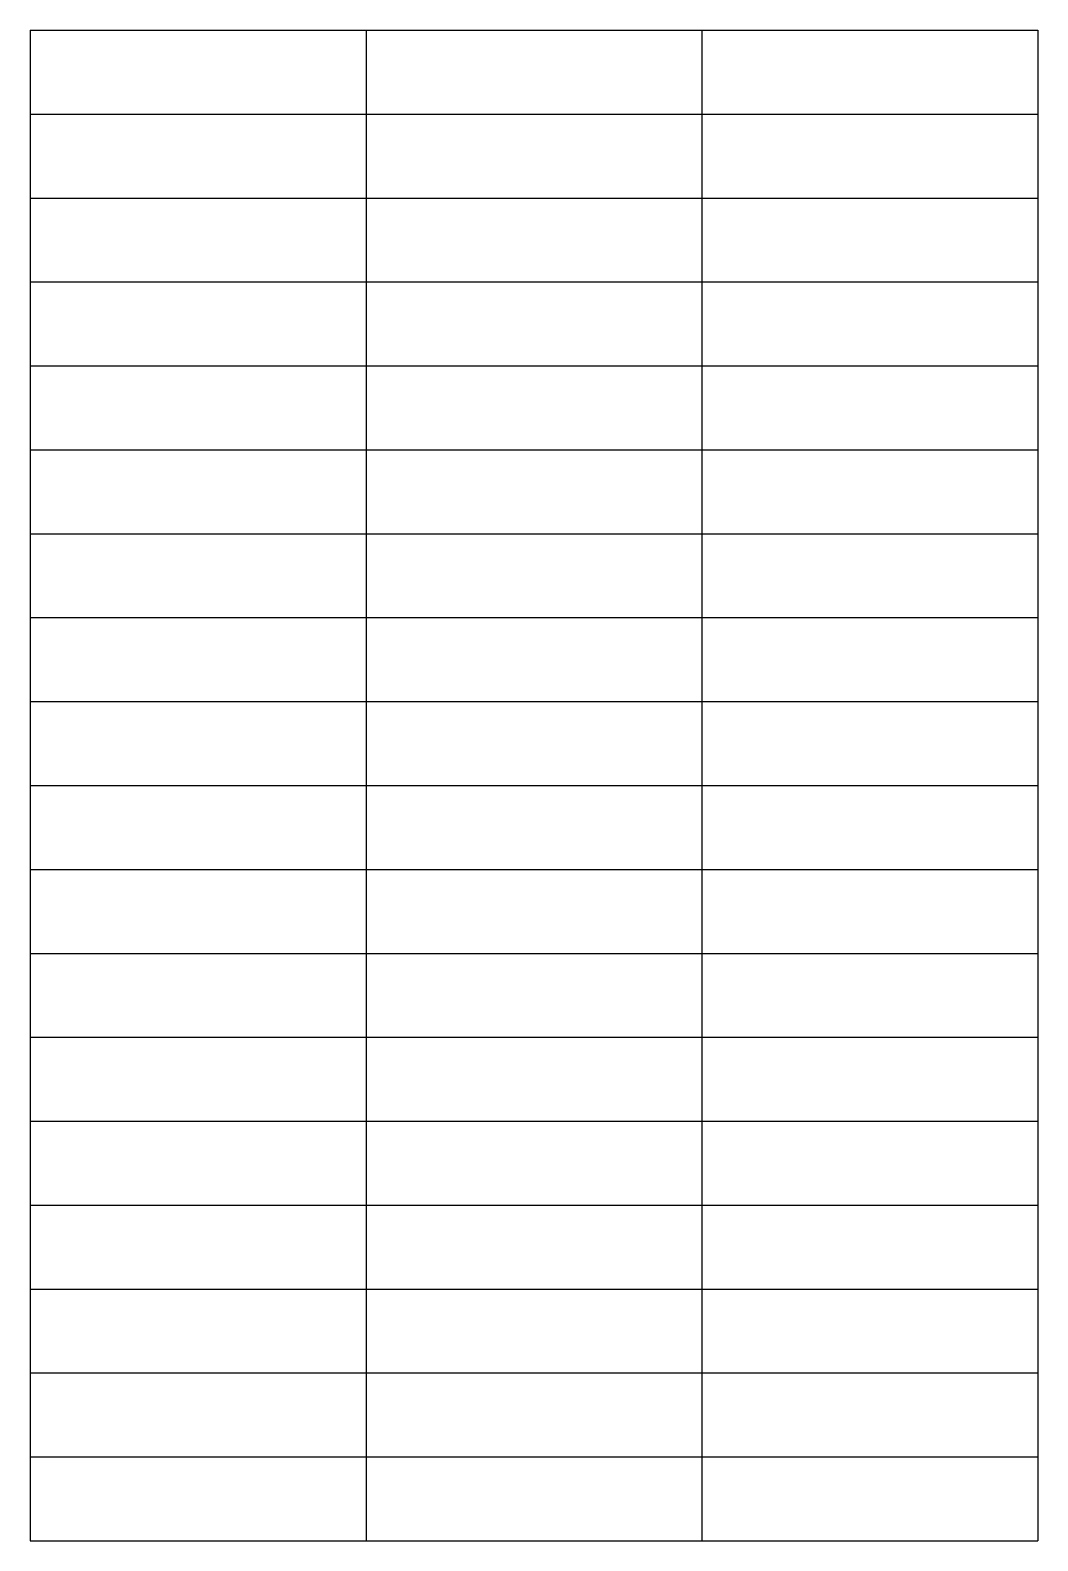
# Model space of a CAD drawing. Header units: inches. Extents: x 0 to 240, y -260 to 100.
import ezdxf

# ---------------------------------------------------------------- set-up
doc = ezdxf.new("R2010")
doc.units = ezdxf.units.IN
doc.layers.add('column_legend', color=7, linetype='Continuous')

msp = doc.modelspace()

# ---------------------------------------------------------------- linework, layer by layer
at = {"layer": 'column_legend', "color": 0}
for p, q in [((0, 100), (240, 100)), ((0, 100), (0, -260)), ((80, 100), (80, -260)), ((160, 100), (160, -260)), ((240, 100), (240, -260)), ((0, 80), (240, 80)), ((0, 60), (240, 60)), ((0, 40), (240, 40)), ((0, 20), (240, 20)), ((0, 0), (240, 0)), ((0, -20), (240, -20)), ((0, -40), (240, -40)), ((0, -60), (240, -60)), ((0, -80), (240, -80)), ((0, -100), (240, -100)), ((0, -120), (240, -120)), ((0, -140), (240, -140)), ((0, -160), (240, -160)), ((0, -180), (240, -180)), ((0, -200), (240, -200)), ((0, -220), (240, -220)), ((0, -240), (240, -240)), ((0, -260), (240, -260))]:
    msp.add_line(p, q, dxfattribs=at)

doc.saveas('drawing.dxf')
